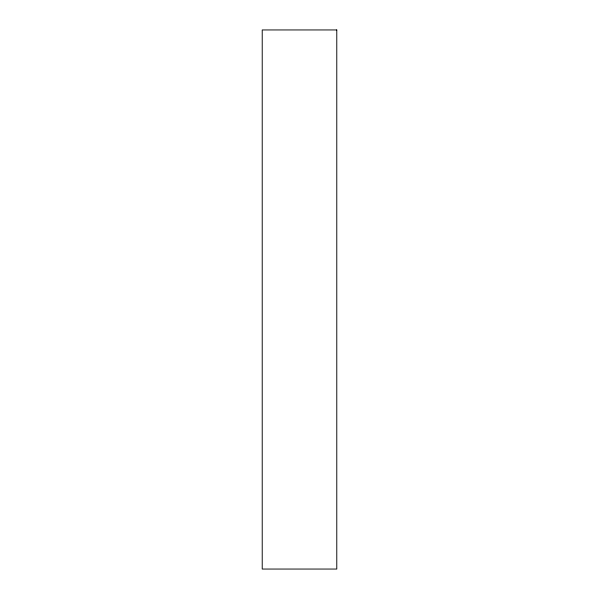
<?xml version="1.0" encoding="UTF-8"?>
<svg xmlns="http://www.w3.org/2000/svg" width="599" height="599" viewBox="0 0 599 599"><rect width="100%" height="100%" fill="white"/><g stroke="black" fill="none" stroke-linecap="round" stroke-linejoin="round"><path stroke-width="0.9" d="M336.78 29.95L262.22 29.95L262.22 569.05L336.78 569.05L336.78 29.95"/></g></svg>
